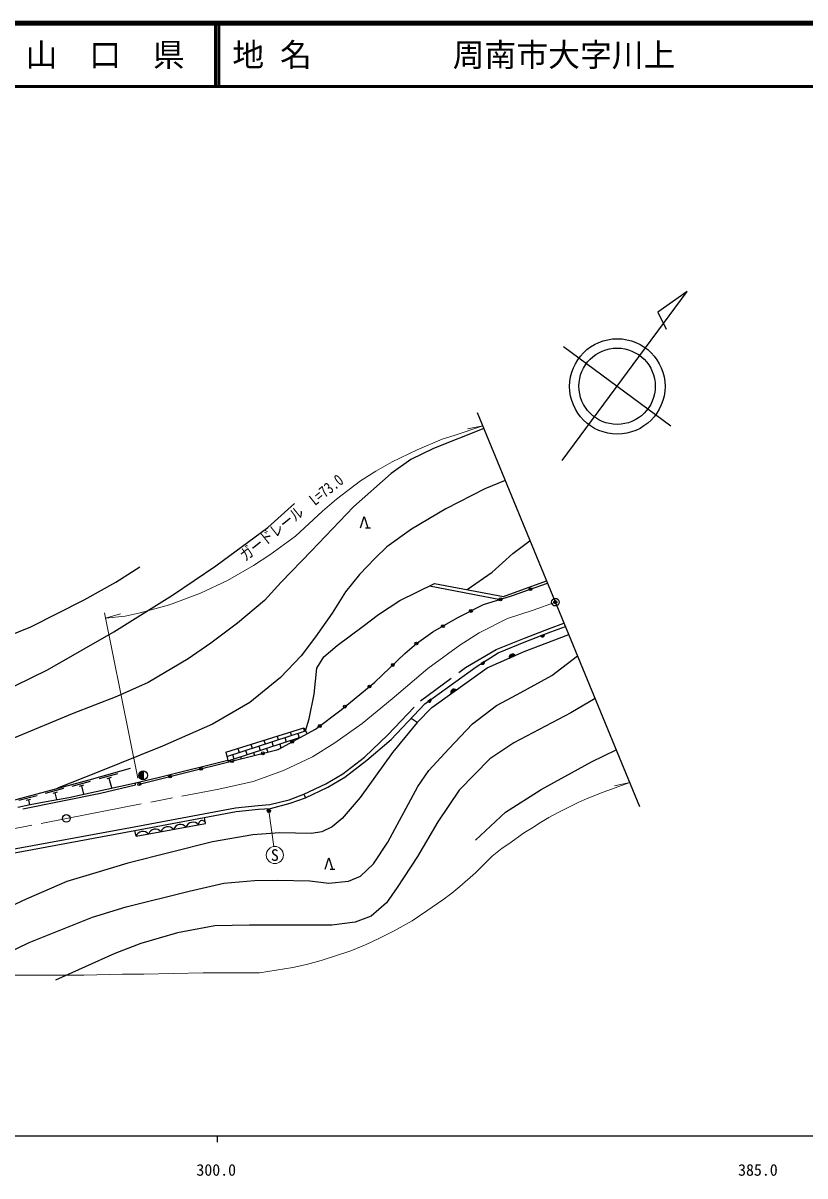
# Model space of a CAD drawing. Units: millimetres on the paper, with parts at other scales. Extents: x 40 to 680, y 20 to 380.
# Drawn here: x 337.5 to 460.4, y 198.7 to 380 of the extents above; entities that cross this region are included whole.
import ezdxf
from ezdxf.enums import TextEntityAlignment as Align

# ---------------------------------------------------------------- set-up
doc = ezdxf.new("R2010")
doc.units = ezdxf.units.MM
doc.header["$PDMODE"] = 32
doc.header["$PDSIZE"] = 0.5
doc.linetypes.add('CHAIN', pattern=[18.5, 12, -1.5, 3.5, -1.5])
doc.linetypes.add('DASHED', pattern=[7.5, 6, -1.5])
for name, color, linetype, lineweight in [('M-BGD', 7, 'Continuous', 25), ('M-BMK', 2, 'CHAIN', 13), ('M-BMK-OTRS', 5, 'Continuous', 25), ('M-BMK-SRVR', 3, 'Continuous', 25), ('M-STR-HTXT', 7, 'Continuous', 13), ('M-STR-STRC', 7, 'Continuous', 25), ('M-TTL', 2, 'Continuous', 140), ('M-TTL-BAND', 7, 'Continuous', 25), ('M-TTL-LINE', 7, 'Continuous', 50)]:
    doc.layers.add(name, color=color, linetype=linetype, lineweight=lineweight)
doc.layers.add('M-OTRS', color=6, linetype='Continuous')
doc.layers.add('M-TTL-TXT', color=7, linetype='Continuous')
doc.styles.add('ＭＳ ゴシック', font='')
doc.styles.get('ＭＳ ゴシック').set_extended_font_data('MS Gothic')

msp = doc.modelspace()

# ---------------------------------------------------------------- hatches: boundary and pattern name
at = {"layer": 'M-BGD'}
for points in [[(418.841, 283.636), (419.426, 283.861, -0.84072)], [(409.476, 279.272), (410.006, 279.604, -0.84072)], [(413.927, 280.143, -0.82183), (414.833, 280.544)], [(404.779, 274.554, -0.82183), (405.585, 275.13)], [(401.101, 273.31), (401.609, 273.676, -0.84072)], [(356.359, 262.403, 0.41421), (355.659, 261.703, 0.41421), (356.359, 261.003)]]:
    msp.add_hatch(color=256, dxfattribs=at).paths.add_polyline_path(points)
at = {"layer": 'M-STR-STRC'}
msp.add_hatch(color=256, dxfattribs=at).paths.add_polyline_path([(375.973, 255.913, -0.41421), (375.93, 256.264, -0.41421), (376.28, 256.308, -1)])

# ---------------------------------------------------------------- linework, layer by layer
at = {"layer": 'M-BGD'}
for p, q in [((391.321, 300.648), (392.073, 300.648)), ((402.152, 291.898), (413.007, 289.809)), ((413.007, 289.809), (419.789, 292.282)), ((401.395, 291.523), (412.52, 289.382)), ((419.426, 283.861), (418.841, 283.636)), ((410.006, 279.604), (409.476, 279.272)), ((413.927, 280.143), (414.833, 280.544)), ((404.779, 274.554), (405.585, 275.13)), ((401.609, 273.676), (401.101, 273.31)), ((399.426, 270.042), (398.474, 270.662)), ((369.348, 265.358), (381.625, 269.193)), ((369.517, 264.678), (381.894, 268.7)), ((379.475, 268.522), (379.654, 267.972)), ((380.681, 268.306), (380.903, 267.621)), ((381.537, 269.166), (381.708, 268.64)), ((381.625, 269.193), (382.139, 268.249)), ((370.329, 264.185), (381.105, 267.687)), ((373.289, 266.589), (373.491, 265.97)), ((375.351, 267.233), (375.545, 266.637)), ((376.572, 266.971), (376.795, 266.286)), ((377.413, 267.878), (377.599, 267.305)), ((377.822, 266.62), (378.02, 266.009)), ((378.626, 267.638), (378.849, 266.954)), ((379.876, 267.287), (379.92, 267.152)), ((369.348, 265.358), (369.731, 263.816)), ((370.409, 264.968), (370.632, 264.284)), ((371.228, 265.945), (371.437, 265.302)), ((372.464, 265.636), (372.686, 264.951)), ((373.713, 265.285), (373.857, 264.841)), ((374.518, 266.303), (374.74, 265.619)), ((375.768, 265.952), (375.959, 265.364)), ((377.35, 265.709), (377.648, 265.806)), ((369.691, 263.978), (370.172, 264.134)), ((371.659, 264.617), (371.756, 264.319)), ((352.342, 261.945), (349.452, 261.139)), ((351.315, 261.347), (350.64, 261.159)), ((350.977, 261.253), (351.381, 259.808)), ((356.359, 262.403), (356.359, 261.003)), ((343.854, 259.623), (340.956, 258.847)), ((348.026, 260.74), (345.128, 259.964)), ((346.993, 260.153), (346.317, 259.972)), ((346.655, 260.062), (347.007, 258.747)), ((339.688, 258.508), (336.79, 257.732)), ((338.655, 257.92), (337.979, 257.739)), ((338.317, 257.83), (338.514, 257.094)), ((342.821, 259.036), (342.145, 258.855)), ((342.483, 258.945), (342.762, 257.904)), ((381.627, 258.726), (381.887, 258.185)), ((355.235, 252.119), (366.183, 254.142)), ((366.183, 254.142), (366.007, 255.077)), ((355.235, 252.119), (355.071, 253.015)), ((385.739, 246.928), (386.491, 246.928))]:
    msp.add_line(p, q, dxfattribs=at)
for points in [[(409.929, 316.222), (402.008, 313.122), (398.459, 311.37), (395.332, 309.181), (389.45, 303.938), (382.84, 297.013), (378.078, 292.096), (375.421, 289.209), (371.209, 285.643), (367.023, 282.465), (363.437, 280.024), (357.153, 276.3), (352.244, 274.083), (345.179, 271.374), (336.158, 267.622), (329.567, 265.588), (323.368, 263.907), (317.677, 262.992), (314.724, 262.747), (309.403, 262.444), (303.776, 262.488), (297.737, 262.903), (294.642, 263.847)], [(413.291, 308.059), (410.083, 306.762), (403.919, 303.611), (398.56, 300.443), (394.689, 297.628), (392.821, 295.839), (390.389, 293.31), (388.181, 290.581), (386.069, 287.212), (383.471, 283.467), (381.183, 280.514), (377.969, 277.087), (373.145, 273.158), (367.279, 269.731), (359.378, 266.319), (349.113, 262.169), (342.88, 259.673)], [(260.707, 280.294), (263.505, 279.998), (269.754, 278.629), (274.717, 277.421), (283.709, 274.773), (291.636, 272.673), (297.965, 271.16), (302.627, 270.301), (306.819, 269.914), (313.63, 270.078), (319.593, 270.881), (324.254, 271.929), (331.431, 273.998), (336.269, 275.812), (341.298, 278.299), (351.724, 284.259), (360.997, 290.048), (367.796, 294.65), (375.974, 300.678), (380.17, 304.462)], [(390.534, 300.648), (391.116, 302.43), (391.698, 300.648)], [(407.282, 290.911), (411.234, 293.681), (414.456, 296.59), (417.173, 298.634)], [(252.824, 288.29), (257.035, 287.928), (262.619, 287.121), (269.265, 285.868), (275.415, 284.524), (282.988, 282.255), (288.361, 280.572), (294.966, 279.039), (298.643, 278.12), (302.185, 277.536), (306.589, 277.345), (312.669, 277.386), (316.522, 277.619), (321.425, 278.52), (325.888, 279.891), (338.685, 285.055), (347.107, 289.291), (352.06, 292.087), (355.848, 294.519)], [(355.758, 260.342), (377.571, 265.764), (383.453, 268.963), (387.472, 272.022), (392.76, 276.338), (397.488, 280.849), (399.333, 282.443), (401.916, 284.264), (405.828, 286.524), (409.875, 288.561), (414.29, 289.932), (419.942, 291.912)], [(381.882, 268.721), (382.454, 270.617), (383.223, 274.447), (383.678, 278.544), (384.736, 280.329), (386.843, 282.107), (390.92, 285.155), (393.339, 286.978), (396.721, 289.207), (402.152, 291.898)], [(333.868, 249.126), (355.05, 253.011), (370.978, 256.014), (374.506, 256.376), (376.352, 256.514), (379.488, 257.307), (381.86, 258.172), (385.368, 259.859), (388.072, 261.436), (391.512, 264.076), (395.36, 267.33), (400.633, 272.973), (408.692, 278.78), (412.146, 280.947), (416.518, 282.745), (420.468, 284.261), (422.746, 285.103)], [(399.426, 270.042), (401.745, 272.388), (410.46, 278.612), (416.279, 281.183), (423.254, 283.87)], [(326.227, 229.12), (330.542, 231.033), (334.857, 233.696), (338.447, 235.421), (348.387, 239.398), (353.692, 241.01), (363.589, 243.498), (369.028, 244.732), (373.871, 245.193), (377.493, 245.22), (382.548, 245.113), (385.568, 244.739), (388.648, 245.068), (390.502, 245.845), (392.58, 247.803), (394.808, 251.225), (399.565, 259.972), (401.261, 262.487), (404.432, 265.897), (408.156, 269.789), (411.883, 272.676), (415.131, 274.395), (420.611, 277.429), (424.633, 280.522)], [(427.399, 273.807), (423.613, 271.533), (414.624, 266.8), (410.862, 264.282), (406.054, 259.351), (402.704, 254.406), (399.509, 248.929), (396.301, 244.087), (394.632, 241.646), (392.191, 239.54), (389.697, 238.627), (386.014, 238.127), (373.082, 238.168), (367.65, 238.061), (361.763, 236.953), (356.002, 235.262), (351.882, 233.674), (342.583, 229.476)], [(399.426, 270.042), (395.551, 265.291), (390.478, 258.212), (387.635, 254.91), (386.058, 253.633), (384.466, 252.8), (382.824, 252.558), (377.818, 252.665), (373.585, 252.362), (367.238, 251.245), (353.938, 247.881), (348.899, 246.357), (344.345, 245.007), (337.989, 242.22), (333.586, 240.179), (327.639, 236.518), (324.952, 235.249), (322.867, 234.849), (321, 234.991), (314.87, 239.406), (313.041, 239.958), (310.906, 240.308)], [(408.595, 251.517), (413.308, 255.908), (418.905, 259.502), (426.86, 263.83), (430.736, 265.703)], [(336.654, 256.702), (338.603, 257.113), (341.092, 257.611), (344.693, 258.242), (354.951, 260.48), (358.948, 261.429), (369.661, 264.099)], [(335.589, 257.721), (347.868, 261.008), (354.384, 262.827)], [(337.448, 256.462), (349.655, 258.906), (355.17, 260.205), (355.156, 260.528)], [(276.129, 258.556), (280.528, 255.568), (283.127, 253.999), (286.62, 252.347), (292.751, 249.897), (296.943, 248.649), (301.258, 247.72), (305.979, 247.195), (311.957, 247.053), (317.416, 247.368), (333.772, 249.718), (354.941, 253.601), (370.892, 256.609), (374.453, 256.974), (376.255, 257.109), (379.311, 257.882), (381.627, 258.726)], [(384.952, 246.928), (385.534, 248.71), (386.116, 246.928)]]:
    msp.add_lwpolyline(points, dxfattribs=at)
at = {"layer": 'M-BGD', "linetype": 'DASHED'}
msp.add_lwpolyline([(381.627, 258.726), (385.086, 260.389), (387.737, 261.935), (391.136, 264.543), (394.839, 268.089), (399.936, 273.435), (407.03, 278.643), (411.871, 281.482), (416.296, 283.302), (420.257, 284.822), (422.517, 285.658)], dxfattribs=at)
at = {"layer": 'M-BGD'}
for centre, radius in [((417.26, 290.972), 0.225), ((412.52, 289.382), 0.225), ((407.883, 287.558), 0.225), ((403.49, 285.174), 0.225), ((399.317, 282.429), 0.225), ((395.619, 279.066), 0.225), ((391.948, 275.675), 0.225), ((388.074, 272.513), 0.225), ((384.112, 269.465), 0.225), ((379.788, 266.97), 0.225), ((375.168, 265.167), 0.225), ((365.463, 262.755), 0.225), ((370.315, 263.961), 0.225), ((356.359, 261.703), 0.7), ((360.611, 261.548), 0.225), ((355.758, 260.342), 0.225)]:
    msp.add_circle(centre, radius, dxfattribs=at)
for centre, radius, start, end in [((419.114, 283.799), 0.318, 210.88864, 11.10637), ((409.712, 279.484), 0.318, 221.99003, 22.20776), ((414.42, 280.254), 0.505, 35.00899, 192.66718), ((405.239, 274.763), 0.505, 46.70291, 204.36111), ((401.323, 273.537), 0.318, 225.66778, 25.88552), ((362.226, 252.812), 1.16, 40.95353, 159.98315), ((364.192, 253.176), 1.16, 40.95353, 159.98315), ((365.625, 254.045), 0.567, 9.97457, 191.01155), ((356.325, 251.722), 1.16, 40.95353, 159.98315), ((358.292, 252.086), 1.16, 40.95353, 159.98315), ((360.259, 252.449), 1.16, 40.95353, 159.98315)]:
    msp.add_arc(centre, radius, start, end, dxfattribs=at)
at = {"layer": 'M-BMK'}
msp.add_lwpolyline([(322.183, 250.553), (344.285, 254.94), (368.28, 259.548), (373.652, 260.732), (378.447, 262.487), (382.956, 264.605), (386.501, 266.823), (390.79, 269.86), (395.489, 273.721), (401.089, 278.509), (406.123, 282.174), (409.172, 284.111), (413.636, 286.391), (417.648, 287.706), (421.166, 288.94)], dxfattribs=at)
at = {"layer": 'M-BMK-OTRS'}
msp.add_line((434.422, 256.755), (408.911, 318.695), dxfattribs=at)
at = {"layer": 'M-BMK-SRVR'}
for p, q in [((422.24, 311.235), (441.889, 337.784)), ((441.889, 337.784), (437.242, 334.541)), ((437.242, 334.541), (438.597, 331.864)), ((422.426, 329.137), (439.306, 316.644))]:
    msp.add_line(p, q, dxfattribs=at)
for centre, radius in [((430.9, 322.865), 7.5), ((430.866, 322.89), 6), ((421.166, 288.94), 0.6), ((344.285, 254.94), 0.6)]:
    msp.add_circle(centre, radius, dxfattribs=at)
at = {"layer": 'M-OTRS'}
msp.add_point((421.166, 288.94), dxfattribs=at)
at = {"layer": 'M-STR-HTXT'}
for p, q in [((409.742, 316.676), (407.333, 316.205)), ((350.268, 287.259), (355.502, 261.284)), ((350.439, 286.409), (352.787, 287.126)), ((432.843, 260.589), (430.441, 260.08)), ((376.127, 256.111), (376.879, 250.508))]:
    msp.add_line(p, q, dxfattribs=at)
for points in [[(350.439, 286.409), (353.545, 286.756), (355.874, 287.268), (360.481, 288.524), (365.379, 290.358), (369.619, 292.319), (373.714, 294.688), (376.278, 296.373), (380.291, 299.327), (384.558, 303.261), (386.76, 305.129), (390.518, 308.004), (392.959, 309.539), (395.507, 311.001), (399.446, 312.901), (403.344, 314.572), (405.24, 315.121), (409.742, 316.676)], [(432.843, 260.589), (428.665, 259.071), (426.15, 258.041), (424.734, 257.412), (423.072, 256.617), (421.576, 255.86), (420.158, 255.087), (418.816, 254.301), (417.442, 253.4), (416.329, 252.743), (413.871, 250.948), (412.816, 250.231), (411.236, 248.974), (408.603, 246.403), (406.151, 244.231), (404.861, 243.169), (403.486, 242.131), (400.972, 240.376), (398.633, 238.835), (395.84, 237.278), (393.392, 236.041), (391.422, 235.11), (389.024, 234.09), (384.331, 232.582), (382.049, 231.982), (379.898, 231.5), (374.637, 230.633), (365.781, 230.633), (356.474, 230.434), (353.107, 230.434), (347.056, 230.268), (330.714, 230.268)]]:
    msp.add_lwpolyline(points, dxfattribs=at)
msp.add_circle((377.058, 249.17), 1.35, dxfattribs=at)
at = {"layer": 'M-STR-STRC'}
msp.add_circle((376.127, 256.111), 0.25, dxfattribs=at)
at = {"layer": 'M-TTL'}
msp.add_line((680, 380), (40, 380), dxfattribs=at)
at = {"layer": 'M-TTL-BAND'}
for p, q in [((40, 205), (579, 205)), ((368, 205), (368, 204))]:
    msp.add_line(p, q, dxfattribs=at)
at = {"layer": 'M-TTL-LINE'}
for p, q in [((367.75, 380), (367.75, 370)), ((368.25, 380), (368.25, 370)), ((40, 370), (680, 370))]:
    msp.add_line(p, q, dxfattribs=at)

# ---------------------------------------------------------------- texts
at = {"layer": 'M-STR-HTXT', "style": 'ＭＳ ゴシック', "width": 0.8}
msp.add_text('ガードレール\u3000L=73.0', height=1.833, rotation=38.673, dxfattribs=at).set_placement((380.58, 301.094), align=Align.BOTTOM_CENTER)
at = {"layer": 'M-STR-HTXT', "style": 'ＭＳ ゴシック'}
msp.add_text('S', height=1.833, dxfattribs=at).set_placement((377.058, 249.17), align=Align.MIDDLE_CENTER)
at = {"layer": 'M-TTL-BAND', "style": 'ＭＳ ゴシック'}
for s, p in [('300.0', (367.844, 198.195)), ('385.0', (453, 198.195))]:
    msp.add_text(s, height=1.833, dxfattribs=at).set_placement(p, align=Align.BOTTOM_CENTER)
at = {"layer": 'M-TTL-TXT', "style": 'ＭＳ ゴシック'}
msp.add_text('山\u3000口\u3000県', height=3.666, dxfattribs=at).set_placement((350.375, 375), align=Align.MIDDLE_CENTER)
for s, p in [('地 名', (370.38, 375)), ('周南市大字川上', (405.024, 375))]:
    msp.add_text(s, height=3.666, dxfattribs=at).set_placement(p, align=Align.MIDDLE_LEFT)

doc.saveas('drawing.dxf')
